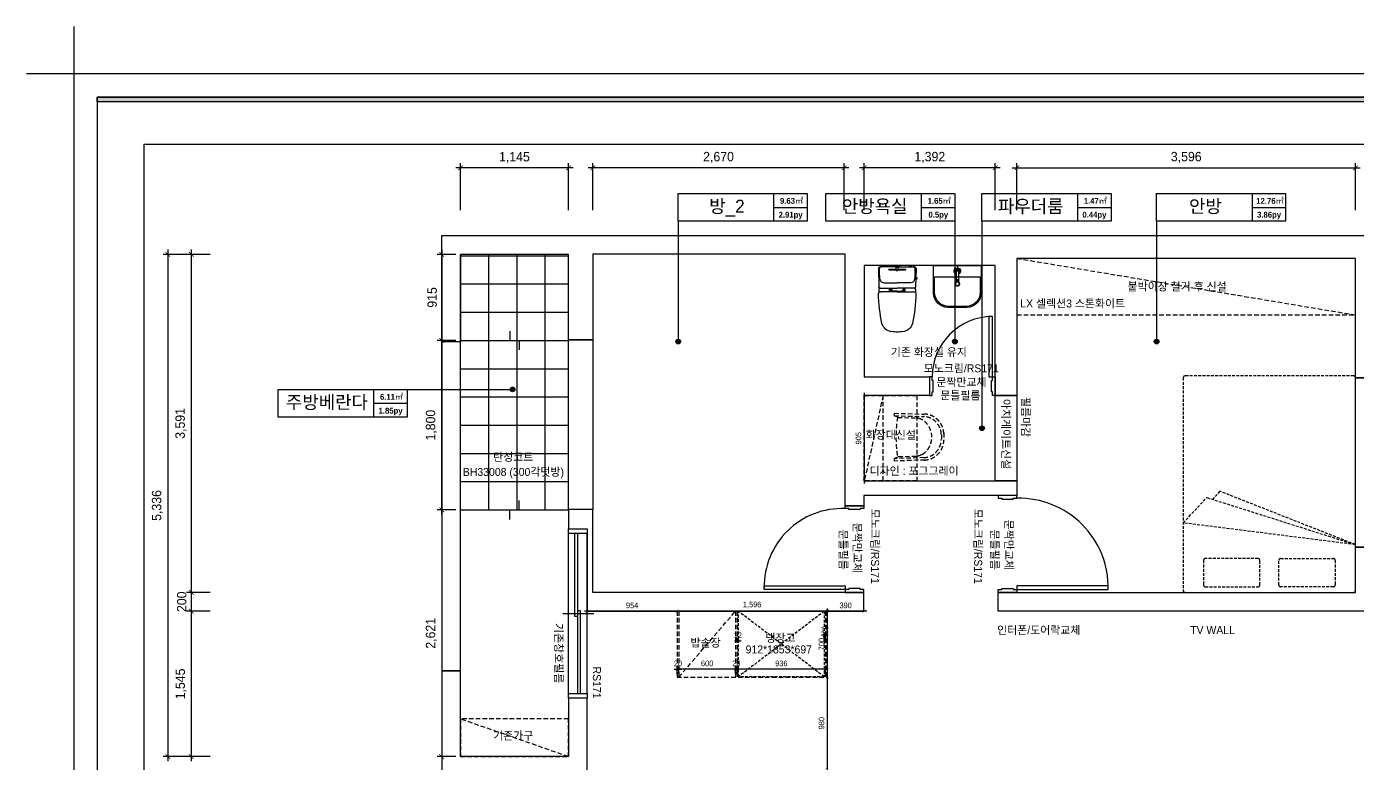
# Model space of a CAD drawing. Header units: millimetres. Extents: x 389217 to 432717, y 56032 to 85056.
# Drawn here: x 389217 to 403353, y 64055 to 71882 of the extents above; entities that cross this region are included whole.
import ezdxf
from ezdxf.enums import TextEntityAlignment as Align

# ---------------------------------------------------------------- set-up
doc = ezdxf.new("R2010")
doc.units = ezdxf.units.MM
doc.header["$LTSCALE"] = 60
for name, pattern in [('DASHED', [0.75, 0.5, -0.25]), ('DH-HID2', [1.2, 0.8, -0.4]), ('HIDDEN', [0.375, 0.25, -0.125])]:
    doc.linetypes.add(name, pattern=pattern)
for name, color, linetype in [('0-ELC TEXT', 7, 'Continuous'), ('03-TEXT', 3, 'Continuous'), ('04-WIN', 4, 'Continuous'), ('07-DIM WAL', 5, 'Continuous'), ('2CONTINUOUS', 2, 'Continuous'), ('CO-BATH', 6, 'Continuous'), ('CO-DO-FR', 7, 'Continuous'), ('CO-DOOR', 8, 'Continuous'), ('fin', 5, 'Continuous'), ('FORM(YOURNAME)-1', 1, 'Continuous'), ('FORM(YOURNAME)-11', 1, 'Continuous'), ('FU-FURM', 6, 'DH-HID2'), ('FUR', 8, 'DASHED'), ('HAT', 8, 'Continuous'), ('HL', 6, 'HIDDEN'), ('설비', 140, 'Continuous')]:
    doc.layers.add(name, color=color, linetype=linetype)
doc.styles.add('HY 울릉도 L', font='')
doc.styles.add('YOURNAME', font='HY울릉도M.TTF')
doc.styles.add('넥슨고딕', font='NEXONLv1GothicBold.ttf')
doc.styles.add('코레일둥고', font='Korail_Round_Gothic_Medium.ttf')
doc.styles.get('HY 울릉도 L').set_extended_font_data('HY울릉도L')
doc.dimstyles.new('30', dxfattribs={"dimscale": 30, "dimtxt": 2, "dimasz": 1, "dimexe": 1, "dimexo": 1, "dimgap": 1, "dimtad": 1, "dimdec": 0, "dimrnd": 0.05, "dimdsep": 46, "dimlunit": 6, "dimtxsty": 'HY 울릉도 L', "dimblk": 'ARCHTICK', "dimcen": 2.5, "dimdle": 1, "dimclrd": 133, "dimclre": 133, "dimclrt": 30, "dimadec": 0, "dimazin": 0, "dimtfac": 1, "dimtdec": 0, "dimtix": 1, "dimtmove": 2, "dimatfit": 3, "dimldrblk": 'ARCHTICK', "dimfxl": 1, "dimlwd": -1, "dimlwe": -1, "dimarcsym": 0})
doc.dimstyles.new('50', dxfattribs={"dimscale": 50, "dimtxt": 2, "dimasz": 1, "dimexe": 1, "dimexo": 1, "dimgap": 1, "dimtad": 1, "dimdec": 0, "dimrnd": 0.05, "dimdsep": 46, "dimlunit": 6, "dimtxsty": 'HY 울릉도 L', "dimblk": 'ARCHTICK', "dimcen": 2.5, "dimdle": 1, "dimclrd": 133, "dimclre": 133, "dimclrt": 30, "dimadec": 0, "dimazin": 0, "dimtfac": 1, "dimtdec": 0, "dimtix": 1, "dimtmove": 2, "dimatfit": 3, "dimldrblk": 'ARCHTICK', "dimfxl": 1, "dimlwd": -1, "dimlwe": -1, "dimarcsym": 0})

# ---------------------------------------------------------------- blocks, each defined once
blk = doc.blocks.new('D-003')
at = {"layer": 'CO-DO-FR'}
for points in [[(0, 200), (0, 0), (30, 0), (30, 40), (40, 40), (40, 160), (30, 160), (30, 200), (0, 200)], [(700, 200), (700, 0), (670, 0), (670, 40), (660, 40), (660, 160), (670, 160), (670, 200), (700, 200)]]:
    blk.add_lwpolyline(points, close=True, dxfattribs=at)
at = {"layer": 'CO-DOOR'}
blk.add_lwpolyline([(630, 840), (630, 200), (670, 200), (670, 840)], close=True, dxfattribs=at)
blk.add_arc((670, 200), 640, 90, 180, dxfattribs=at)
blk = doc.blocks.new('vudauseh')
for p, q in [((383915, 86606), (385060, 86606)), ((383915, 84806), (385060, 84806))]:
    blk.add_line(p, q)
for points in [[(384437, 86706), (384437, 86606), (384537, 86606), (384537, 86506)], [(384437, 84706), (384437, 84806), (384537, 84806), (384537, 84906)]]:
    blk.add_lwpolyline(points)
at = {"layer": '04-WIN'}
for points in [[(383915, 86591), (383715, 86591), (383715, 83095), (383915, 83095)], [(385060, 86612), (385320, 86612), (385320, 84812), (385060, 84812)], [(393621, 84410), (393421, 84410), (393421, 86210), (393621, 86210)]]:
    blk.add_lwpolyline(points, close=True, dxfattribs=at)
at = {"layer": '2CONTINUOUS'}
for points in [[(393621, 86210), (393421, 86210), (393421, 87478), (389825, 87478), (389825, 86020), (389595, 86020), (389595, 87403), (388203, 87403), (388203, 86220), (388895, 86220), (388895, 86020), (388203, 86020), (388203, 85115), (389825, 85115), (389825, 84960), (388200, 84960), (388200, 84850), (388000, 84850), (388000, 87522), (385320, 87522), (385320, 86612), (385060, 86612), (385060, 87521), (383915, 87521), (383915, 86591), (383715, 86591), (383715, 87721), (394877, 87721)], [(388200, 83930), (385320, 83930), (385320, 84812), (385060, 84812), (385060, 84605)], [(385060, 84605), (385260, 84605), (385260, 83730)], [(393621, 84410), (393621, 83730), (389625, 83730), (389625, 83930), (393421, 83930), (393421, 84410), (393621, 84410)], [(385260, 83730), (388200, 83730), (388200, 83930)], [(385060, 82805), (385060, 82185), (383915, 82185), (383915, 83095), (383715, 83095), (383715, 81985), (384210, 81985), (384210, 81815), (384410, 81815), (384410, 81975), (385260, 81975), (385260, 82805), (385060, 82805)]]:
    blk.add_lwpolyline(points, dxfattribs=at)
at = {"layer": 'CO-DO-FR'}
for points in [[(389825, 84960), (389625, 84960), (389625, 84930), (389665, 84930), (389665, 84920), (389785, 84920), (389785, 84930), (389825, 84930), (389825, 84960)], [(388000, 84850), (388200, 84850), (388200, 84820), (388160, 84820), (388160, 84810), (388040, 84810), (388040, 84820), (388000, 84820), (388000, 84850)], [(388000, 83930), (388200, 83930), (388200, 83960), (388160, 83960), (388160, 83970), (388040, 83970), (388040, 83960), (388000, 83960), (388000, 83930)], [(389825, 83930), (389625, 83930), (389625, 83960), (389665, 83960), (389665, 83970), (389785, 83970), (389785, 83960), (389825, 83960), (389825, 83930)]]:
    blk.add_lwpolyline(points, close=True, dxfattribs=at)
at = {"layer": 'CO-DOOR'}
for points in [[(387140, 84000), (388000, 84000), (388000, 83960), (387140, 83960)], [(390795, 84000), (389825, 84000), (389825, 83960), (390795, 83960)]]:
    blk.add_lwpolyline(points, close=True, dxfattribs=at)
for centre, radius, start, end in [((387970, 83990), 831, 87.962, 180.6899), ((389845, 83980), 950, 358.794, 91.206)]:
    blk.add_arc(centre, radius, start, end, dxfattribs=at)
blk.add_blockref('D-003', (388895, 86020), dxfattribs=at)
blk = doc.blocks.new('FORM-ELEVATION')
at = {"layer": 'FORM(YOURNAME)-11'}
h = blk.add_hatch(color=256, dxfattribs=at)
h.dxf.hatch_style = 1
h.paths.add_polyline_path([(-10309, 35708), (71691, 35708), (71691, 35508), (-10309, 35508)])
h.paths.add_polyline_path([(-10309, -21492), (71691, -21492), (71691, -21692), (-10309, -21692)])
at = {"layer": 'Defpoints', "color": 1}
blk.add_lwpolyline([(-11309, 38708), (-11309, 36708), (-13309, 36708)], dxfattribs=at)
at = {"layer": 'Defpoints', "color": 158}
for points in [[(-10309, -21692), (71691, -21692), (71691, 35708), (-10309, 35708)], [(-8309, 33708), (61071, 33708), (61071, -19692), (-8309, -19692)]]:
    blk.add_lwpolyline(points, close=True, dxfattribs=at)
at = {"layer": 'FORM(YOURNAME)-11', "color": 250}
blk.add_lwpolyline([(-11309, -22692), (72691, -22692), (72691, 36708), (-11309, 36708)], close=True, dxfattribs=at)
at = {"layer": 'FORM(YOURNAME)-11'}
blk.add_lwpolyline([(-10309, 35708), (71691, 35708), (71691, 35508), (-10309, 35508)], close=True, dxfattribs=at)
at = {"layer": 'FORM(YOURNAME)-11', "color": 3, "style": 'YOURNAME'}
for tag, height, p in [('1', 450, (71041, -1219)), ('2', 450, (71041, -1863)), ('3', 450, (71041, -3150)), ('4', 450, (71041, -5081)), ('5', 515, (71041, -7398)), ('6', 515, (71041, -9650)), ('7', 515, (71041, -11903)), ('8', 515, (71041, -14155)), ('9', 515, (71041, -16408)), ('10', 515, (66791, -18596)), ('11', 515, (71041, -18660)), ('12', 515, (66791, -20848)), ('13', 515, (71041, -20848))]:
    blk.add_attdef(tag, text='', height=height, dxfattribs=at).set_placement(p, align=Align.MIDDLE_RIGHT)
blk = doc.blocks.new('_ArchTick')
at = {"color": 0, "linetype": 'ByBlock', "const_width": 0.15}
blk.add_lwpolyline([(-0.5, -0.5), (0.5, 0.5)], dxfattribs=at)
blk = doc.blocks.new('*D33')
at = {"layer": '07-DIM WAL', "color": 133, "transparency": 16777216}
for p, q in [((391167, 69463), (390667, 69463)), ((390717, 69513), (390717, 64077)), ((391167, 64127), (390667, 64127))]:
    blk.add_line(p, q, dxfattribs=at)
at = {"layer": 'Defpoints', "color": 0, "transparency": 16777216}
for p in [(391217, 69463), (390717, 64127), (391217, 64127)]:
    blk.add_point(p, dxfattribs=at)
at = {"layer": '07-DIM WAL', "color": 133, "transparency": 16777216, "xscale": 50, "yscale": 50, "zscale": 50}
for p, rotation in [((390717, 69463), 90), ((390717, 64127), 270)]:
    blk.add_blockref('_ArchTick', p, dxfattribs=dict(at, rotation=rotation))
at = {"layer": '07-DIM WAL', "color": 30, "transparency": 16777216, "insert": (390607, 66795), "char_height": 100, "attachment_point": 5, "rotation": 90, "style": 'HY 울릉도 L'}
blk.add_mtext('5,336', dxfattribs=at)
blk = doc.blocks.new('*D34')
at = {"layer": '07-DIM WAL', "color": 133, "transparency": 16777216}
for p, q in [((391167, 65672), (390917, 65672)), ((390967, 64077), (390967, 65722)), ((391167, 64127), (390917, 64127))]:
    blk.add_line(p, q, dxfattribs=at)
at = {"layer": 'Defpoints', "color": 0, "transparency": 16777216}
for p in [(390967, 65672), (391217, 65672), (391217, 64127)]:
    blk.add_point(p, dxfattribs=at)
at = {"layer": '07-DIM WAL', "color": 133, "transparency": 16777216, "xscale": 50, "yscale": 50, "zscale": 50}
for p, rotation in [((390967, 65672), 90), ((390967, 64127), 270)]:
    blk.add_blockref('_ArchTick', p, dxfattribs=dict(at, rotation=rotation))
at = {"layer": '07-DIM WAL', "color": 30, "transparency": 16777216, "insert": (390858, 64899), "char_height": 100, "attachment_point": 5, "rotation": 90, "style": 'HY 울릉도 L'}
blk.add_mtext('1,545', dxfattribs=at)
blk = doc.blocks.new('*D35')
at = {"layer": '07-DIM WAL', "color": 133, "transparency": 16777216}
for p, q in [((390967, 65622), (390967, 65922)), ((391167, 65872), (390917, 65872)), ((391167, 65672), (390917, 65672))]:
    blk.add_line(p, q, dxfattribs=at)
at = {"layer": 'Defpoints', "color": 0, "transparency": 16777216}
for p in [(390967, 65872), (391217, 65872), (391217, 65672)]:
    blk.add_point(p, dxfattribs=at)
at = {"layer": '07-DIM WAL', "color": 133, "transparency": 16777216, "xscale": 50, "yscale": 50, "zscale": 50}
for p, rotation in [((390967, 65872), 270), ((390967, 65672), 90)]:
    blk.add_blockref('_ArchTick', p, dxfattribs=dict(at, rotation=rotation))
at = {"layer": '07-DIM WAL', "color": 30, "transparency": 16777216, "insert": (390865, 65772), "char_height": 100, "attachment_point": 5, "rotation": 90, "style": 'HY 울릉도 L'}
blk.add_mtext('200', dxfattribs=at)
blk = doc.blocks.new('*D36')
at = {"layer": '07-DIM WAL', "color": 133, "transparency": 16777216}
for p, q in [((391167, 69463), (390917, 69463)), ((390967, 65822), (390967, 69513)), ((391167, 65872), (390917, 65872))]:
    blk.add_line(p, q, dxfattribs=at)
at = {"layer": 'Defpoints', "color": 0, "transparency": 16777216}
for p in [(390967, 69463), (391217, 69463), (391217, 65872)]:
    blk.add_point(p, dxfattribs=at)
at = {"layer": '07-DIM WAL', "color": 133, "transparency": 16777216, "xscale": 50, "yscale": 50, "zscale": 50}
for p, rotation in [((390967, 69463), 90), ((390967, 65872), 270)]:
    blk.add_blockref('_ArchTick', p, dxfattribs=dict(at, rotation=rotation))
at = {"layer": '07-DIM WAL', "color": 30, "transparency": 16777216, "insert": (390857, 67667), "char_height": 100, "attachment_point": 5, "rotation": 90, "style": 'HY 울릉도 L'}
blk.add_mtext('3,591', dxfattribs=at)
blk = doc.blocks.new('*D56')
at = {"layer": '07-DIM WAL', "color": 133, "transparency": 16777216}
for p, q in [((399737, 69932), (399737, 70432)), ((403333, 69932), (403333, 70432)), ((399687, 70382), (403383, 70382))]:
    blk.add_line(p, q, dxfattribs=at)
at = {"layer": 'Defpoints', "color": 0, "transparency": 16777216}
for p in [(403333, 70382), (399737, 69882), (403333, 69882)]:
    blk.add_point(p, dxfattribs=at)
at = {"layer": '07-DIM WAL', "color": 133, "transparency": 16777216, "xscale": 50, "yscale": 50, "zscale": 50, "rotation": 180}
blk.add_blockref('_ArchTick', (399737, 70382), dxfattribs=at)
at = {"layer": '07-DIM WAL', "color": 133, "transparency": 16777216, "xscale": 50, "yscale": 50, "zscale": 50}
blk.add_blockref('_ArchTick', (403333, 70382), dxfattribs=at)
at = {"layer": '07-DIM WAL', "color": 30, "transparency": 16777216, "insert": (401535, 70492), "char_height": 100, "attachment_point": 5, "style": 'HY 울릉도 L'}
blk.add_mtext('3,596', dxfattribs=at)
blk = doc.blocks.new('*D58')
at = {"layer": '07-DIM WAL', "color": 133, "transparency": 16777216}
for p, q in [((398115, 69932), (398115, 70432)), ((399507, 69932), (399507, 70432)), ((399557, 70382), (398065, 70382))]:
    blk.add_line(p, q, dxfattribs=at)
at = {"layer": 'Defpoints', "color": 0, "transparency": 16777216}
for p in [(398115, 70382), (398115, 69882), (399507, 69882)]:
    blk.add_point(p, dxfattribs=at)
at = {"layer": '07-DIM WAL', "color": 133, "transparency": 16777216, "xscale": 50, "yscale": 50, "zscale": 50, "rotation": 180}
blk.add_blockref('_ArchTick', (398115, 70382), dxfattribs=at)
at = {"layer": '07-DIM WAL', "color": 133, "transparency": 16777216, "xscale": 50, "yscale": 50, "zscale": 50}
blk.add_blockref('_ArchTick', (399507, 70382), dxfattribs=at)
at = {"layer": '07-DIM WAL', "color": 30, "transparency": 16777216, "insert": (398811, 70492), "char_height": 100, "attachment_point": 5, "style": 'HY 울릉도 L'}
blk.add_mtext('1,392', dxfattribs=at)
blk = doc.blocks.new('*D59')
at = {"layer": '07-DIM WAL', "color": 133, "transparency": 16777216}
for p, q in [((395232, 69932), (395232, 70432)), ((397902, 69932), (397902, 70432)), ((397952, 70382), (395182, 70382))]:
    blk.add_line(p, q, dxfattribs=at)
at = {"layer": 'Defpoints', "color": 0, "transparency": 16777216}
for p in [(395232, 70382), (395232, 69882), (397902, 69882)]:
    blk.add_point(p, dxfattribs=at)
at = {"layer": '07-DIM WAL', "color": 133, "transparency": 16777216, "xscale": 50, "yscale": 50, "zscale": 50, "rotation": 180}
blk.add_blockref('_ArchTick', (395232, 70382), dxfattribs=at)
at = {"layer": '07-DIM WAL', "color": 133, "transparency": 16777216, "xscale": 50, "yscale": 50, "zscale": 50}
blk.add_blockref('_ArchTick', (397902, 70382), dxfattribs=at)
at = {"layer": '07-DIM WAL', "color": 30, "transparency": 16777216, "insert": (396567, 70492), "char_height": 100, "attachment_point": 5, "style": 'HY 울릉도 L'}
blk.add_mtext('2,670', dxfattribs=at)
blk = doc.blocks.new('*D60')
at = {"layer": '07-DIM WAL', "color": 133, "transparency": 16777216}
for p, q in [((393827, 69932), (393827, 70432)), ((394972, 69932), (394972, 70432)), ((395022, 70382), (393777, 70382))]:
    blk.add_line(p, q, dxfattribs=at)
at = {"layer": 'Defpoints', "color": 0, "transparency": 16777216}
for p in [(393827, 70382), (393827, 69882), (394972, 69882)]:
    blk.add_point(p, dxfattribs=at)
at = {"layer": '07-DIM WAL', "color": 133, "transparency": 16777216, "xscale": 50, "yscale": 50, "zscale": 50, "rotation": 180}
blk.add_blockref('_ArchTick', (393827, 70382), dxfattribs=at)
at = {"layer": '07-DIM WAL', "color": 133, "transparency": 16777216, "xscale": 50, "yscale": 50, "zscale": 50}
blk.add_blockref('_ArchTick', (394972, 70382), dxfattribs=at)
at = {"layer": '07-DIM WAL', "color": 30, "transparency": 16777216, "insert": (394399, 70491), "char_height": 100, "attachment_point": 5, "style": 'HY 울릉도 L'}
blk.add_mtext('1,145', dxfattribs=at)
blk = doc.blocks.new('*D61')
at = {"layer": '04-WIN', "color": 133, "transparency": 16777216}
for p, q in [((393777, 69463), (393577, 69463)), ((393627, 69513), (393627, 68498)), ((393777, 68548), (393577, 68548))]:
    blk.add_line(p, q, dxfattribs=at)
at = {"layer": 'Defpoints', "color": 0, "transparency": 16777216}
for p in [(393827, 69463), (393627, 68548), (393827, 68548)]:
    blk.add_point(p, dxfattribs=at)
at = {"layer": '04-WIN', "color": 133, "transparency": 16777216, "xscale": 50, "yscale": 50, "zscale": 50}
for p, rotation in [((393627, 69463), 90), ((393627, 68548), 270)]:
    blk.add_blockref('_ArchTick', p, dxfattribs=dict(at, rotation=rotation))
at = {"layer": '04-WIN', "color": 30, "transparency": 16777216, "insert": (393525, 69005), "char_height": 100, "attachment_point": 5, "rotation": 90, "style": 'HY 울릉도 L'}
blk.add_mtext('915', dxfattribs=at)
blk = doc.blocks.new('*D62')
at = {"layer": '04-WIN', "color": 133, "transparency": 16777216}
for p, q in [((393627, 66698), (393627, 68598)), ((393777, 68548), (393577, 68548)), ((393777, 66748), (393577, 66748))]:
    blk.add_line(p, q, dxfattribs=at)
at = {"layer": 'Defpoints', "color": 0, "transparency": 16777216}
for p in [(393627, 68548), (393827, 68548), (393827, 66748)]:
    blk.add_point(p, dxfattribs=at)
at = {"layer": '04-WIN', "color": 133, "transparency": 16777216, "xscale": 50, "yscale": 50, "zscale": 50}
for p, rotation in [((393627, 68548), 90), ((393627, 66748), 270)]:
    blk.add_blockref('_ArchTick', p, dxfattribs=dict(at, rotation=rotation))
at = {"layer": '04-WIN', "color": 30, "transparency": 16777216, "insert": (393517, 67648), "char_height": 100, "attachment_point": 5, "rotation": 90, "style": 'HY 울릉도 L'}
blk.add_mtext('1,800', dxfattribs=at)
blk = doc.blocks.new('*D63')
at = {"layer": '04-WIN', "color": 133, "transparency": 16777216}
for p, q in [((393777, 66748), (393577, 66748)), ((393627, 66798), (393627, 64077)), ((393777, 64127), (393577, 64127))]:
    blk.add_line(p, q, dxfattribs=at)
at = {"layer": 'Defpoints', "color": 0, "transparency": 16777216}
for p in [(393827, 66748), (393627, 64127), (393827, 64127)]:
    blk.add_point(p, dxfattribs=at)
at = {"layer": '04-WIN', "color": 133, "transparency": 16777216, "xscale": 50, "yscale": 50, "zscale": 50}
for p, rotation in [((393627, 66748), 90), ((393627, 64127), 270)]:
    blk.add_blockref('_ArchTick', p, dxfattribs=dict(at, rotation=rotation))
at = {"layer": '04-WIN', "color": 30, "transparency": 16777216, "insert": (393517, 65437), "char_height": 100, "attachment_point": 5, "rotation": 90, "style": 'HY 울릉도 L'}
blk.add_mtext('2,621', dxfattribs=at)
blk = doc.blocks.new('A$C4B2D31F0')
at = {"layer": 'fin', "color": 4}
for p, q in [((185, 691), (20, 691)), ((37, 692), (25, 692)), ((37, 692), (50, 692)), ((201, 691), (366, 691)), ((13, 466), (193, 466)), ((193, 427), (14, 427)), ((48, 524), (193, 524)), ((338, 524), (193, 524)), ((373, 466), (193, 466)), ((193, 427), (372, 427))]:
    blk.add_line(p, q, dxfattribs=at)
for points in [[(20, 691), (8, 691, 0.421209), (-7, 676), (-2, 481, 0.001659)], [(366, 691), (378, 691, -0.421209), (393, 676), (388, 481, -0.001659)], [(13, 466, 0.371724), (-2, 451, 0.003515), (-1, 420, 0.320541)], [(373, 466, -0.371724), (388, 451, -0.003515), (387, 420, -0.320541)]]:
    blk.add_lwpolyline(points, format="xyb", dxfattribs=at)
for centre, radius, start, end in [((25, 707), 15, 180, 270), ((50, 707), 15, 270, 0), ((20, 675), 16, 90, 179.3116), ((1004, 663), 1000, 179.3116, 185.9437), ((366, 675), 16, 0.6884, 90), ((-618, 663), 1000, 354.0563, 0.6884), ((14, 407), 20, 90, 182.3333), ((13, 481), 15, 181.3651, 270), ((49, 564), 40, 185.9437, 267.5129), ((336, 564), 40, 272.4871, 354.0563), ((372, 407), 20, 357.6667, 90), ((373, 481), 15, 270, 358.6349), ((2198, 496), 2206, 182.3333, 190.6081), ((-1812, 496), 2206, 349.3919, 357.6667), ((149, 129), 126, 198.2964, 263.4241), ((193, 406), 406, 261.6993, 270), ((193, 406), 406, 270, 278.3007), ((237, 129), 126, 276.5759, 341.7036)]:
    blk.add_arc(centre, radius, start, end, dxfattribs=at)
at = {"layer": 'HL', "linetype": 'Continuous'}
for p, q in [((169, 697), (169, 707)), ((217, 697), (217, 707)), ((-16, 577), (-16, 565)), ((-12, 581), (-5, 581)), ((106, 666), (184, 666)), ((106, 659), (185, 659)), ((169, 697), (217, 697)), ((186, 693), (181, 697)), ((182, 686), (186, 693)), ((187, 651), (182, 686)), ((182, 686), (204, 686)), ((186, 693), (200, 693)), ((187, 651), (199, 651)), ((199, 651), (204, 686)), ((200, 693), (205, 697)), ((204, 686), (200, 693)), ((200, 659), (279, 659)), ((201, 666), (279, 666)), ((-12, 561), (-4, 561)), ((193, 434), (147, 434)), ((193, 434), (239, 434))]:
    blk.add_line(p, q, dxfattribs=at)
for points in [[(110, 427), (110, 451, -0.414214), (114, 455), (131, 455, -0.414214), (135, 451), (135, 435), (135, 427)], [(135, 435), (145, 435, -0.414214), (147, 433), (147, 427)], [(251, 435), (241, 435, 0.414214), (239, 433), (239, 427)], [(276, 427), (276, 451, 0.414214), (272, 455), (255, 455, 0.414214), (251, 451), (251, 435), (251, 427)]]:
    blk.add_lwpolyline(points, format="xyb", dxfattribs=at)
for centre in [(123, 441), (263, 441)]:
    blk.add_circle(centre, 8, dxfattribs=at)
for centre, radius, start, end in [((-12, 577), 4, 90, 180), ((106, 663), 3.5, 90, 270), ((279, 663), 3.5, 270, 90), ((-12, 565), 4, 180, 270)]:
    blk.add_arc(centre, radius, start, end, dxfattribs=at)
blk = doc.blocks.new('B-003')
blk.add_line((0, 0), (0, -65))
at = {"layer": 'CO-BATH'}
for p, q in [((-252, 0), (-252, -295)), ((252, 0), (-252, 0)), ((252, -295), (252, 0)), ((-102, -445), (102, -445))]:
    blk.add_line(p, q, dxfattribs=at)
at = {"layer": 'CO-BATH', "color": 8}
for p, q in [((-242, -120), (-242, -285)), ((242, -120), (-242, -120)), ((-13, -60), (-13, -151)), ((12, -60), (12, -151)), ((242, -285), (242, -120)), ((-15, -156), (-15, -161)), ((-15, -161), (14, -161)), ((-14, -151), (-14, -156)), ((13, -151), (13, -156)), ((14, -156), (14, -161)), ((-92, -435), (92, -435))]:
    blk.add_line(p, q, dxfattribs=at)
at = {"layer": 'CO-BATH', "color": 251}
for p, q in [((-15, -156), (14, -156)), ((-14, -151), (13, -151))]:
    blk.add_line(p, q, dxfattribs=at)
at = {"layer": 'CO-BATH', "color": 8}
blk.add_circle((0, -195), 25, dxfattribs=at)
at = {"layer": 'CO-BATH', "color": 251}
blk.add_circle((0, -195), 20, dxfattribs=at)
at = {"layer": 'CO-BATH', "color": 8}
for centre, radius, start, end in [((0, -60), 35, 290.9248, 249.0751), ((0, -60), 12.5, 360, 180), ((-92, -285), 150, 180, 270), ((92, -285), 150, 270, 0)]:
    blk.add_arc(centre, radius, start, end, dxfattribs=at)
at = {"layer": 'CO-BATH', "color": 251}
for radius, start, end in [(30, 294.6243, 245.3757), (25, 300, 240), (18, 313.9829, 226.017)]:
    blk.add_arc((0, -60), radius, start, end, dxfattribs=at)
at = {"layer": 'CO-BATH'}
for centre, start, end in [((-102, -295), 180, 270), ((102, -295), 270, 0)]:
    blk.add_arc(centre, 150, start, end, dxfattribs=at)
blk = doc.blocks.new('*D68')
at = {"layer": '07-DIM WAL', "color": 133, "transparency": 16777216}
for p, q in [((398085, 67962), (398085, 67962)), ((398115, 67992), (398115, 67027)), ((398085, 67057), (398085, 67057))]:
    blk.add_line(p, q, dxfattribs=at)
at = {"layer": 'Defpoints', "color": 0, "transparency": 16777216}
for p in [(398115, 67962), (398115, 67057), (398115, 67057)]:
    blk.add_point(p, dxfattribs=at)
at = {"layer": '07-DIM WAL', "color": 133, "transparency": 16777216, "xscale": 30, "yscale": 30, "zscale": 30}
for p, rotation in [((398115, 67962), 90), ((398115, 67057), 270)]:
    blk.add_blockref('_ArchTick', p, dxfattribs=dict(at, rotation=rotation))
at = {"layer": '07-DIM WAL', "color": 30, "transparency": 16777216, "insert": (398054, 67509), "char_height": 60, "attachment_point": 5, "rotation": 90, "style": 'HY 울릉도 L'}
blk.add_mtext('905', dxfattribs=at)
blk = doc.blocks.new('*D80')
at = {"layer": '07-DIM WAL', "color": 133, "transparency": 16777216}
for p, q in [((397752, 65672), (396096, 65672)), ((396126, 65702), (396126, 65702)), ((397722, 65702), (397722, 65702))]:
    blk.add_line(p, q, dxfattribs=at)
at = {"layer": 'Defpoints', "color": 0, "transparency": 16777216}
for p in [(396126, 65672), (396126, 65672), (397722, 65672)]:
    blk.add_point(p, dxfattribs=at)
at = {"layer": '07-DIM WAL', "color": 133, "transparency": 16777216, "xscale": 30, "yscale": 30, "zscale": 30, "rotation": 180}
blk.add_blockref('_ArchTick', (396126, 65672), dxfattribs=at)
at = {"layer": '07-DIM WAL', "color": 133, "transparency": 16777216, "xscale": 30, "yscale": 30, "zscale": 30}
blk.add_blockref('_ArchTick', (397722, 65672), dxfattribs=at)
at = {"layer": '07-DIM WAL', "color": 30, "transparency": 16777216, "insert": (396924, 65738), "char_height": 60, "attachment_point": 5, "style": 'HY 울릉도 L'}
blk.add_mtext('1,596', dxfattribs=at)
blk = doc.blocks.new('*D81')
at = {"layer": '07-DIM WAL', "color": 133, "transparency": 16777216}
for p, q in [((397692, 65672), (397692, 65672)), ((397722, 65702), (397722, 64942)), ((397692, 64972), (397692, 64972))]:
    blk.add_line(p, q, dxfattribs=at)
at = {"layer": 'Defpoints', "color": 0, "transparency": 16777216}
for p in [(397722, 65672), (397722, 64972), (397722, 64972)]:
    blk.add_point(p, dxfattribs=at)
at = {"layer": '07-DIM WAL', "color": 133, "transparency": 16777216, "xscale": 30, "yscale": 30, "zscale": 30}
for p, rotation in [((397722, 65672), 90), ((397722, 64972), 270)]:
    blk.add_blockref('_ArchTick', p, dxfattribs=dict(at, rotation=rotation))
at = {"layer": '07-DIM WAL', "color": 30, "transparency": 16777216, "insert": (397661, 65322), "char_height": 60, "attachment_point": 5, "rotation": 90, "style": 'HY 울릉도 L'}
blk.add_mtext('700', dxfattribs=at)
blk = doc.blocks.new('*D82')
at = {"layer": '07-DIM WAL', "color": 133, "transparency": 16777216}
for p, q in [((398142, 65672), (397692, 65672)), ((397722, 65702), (397722, 65702)), ((398112, 65702), (398112, 65702))]:
    blk.add_line(p, q, dxfattribs=at)
at = {"layer": 'Defpoints', "color": 0, "transparency": 16777216}
for p in [(397722, 65672), (397722, 65672), (398112, 65672)]:
    blk.add_point(p, dxfattribs=at)
at = {"layer": '07-DIM WAL', "color": 133, "transparency": 16777216, "xscale": 30, "yscale": 30, "zscale": 30, "rotation": 180}
blk.add_blockref('_ArchTick', (397722, 65672), dxfattribs=at)
at = {"layer": '07-DIM WAL', "color": 133, "transparency": 16777216, "xscale": 30, "yscale": 30, "zscale": 30}
blk.add_blockref('_ArchTick', (398112, 65672), dxfattribs=at)
at = {"layer": '07-DIM WAL', "color": 30, "transparency": 16777216, "insert": (397917, 65733), "char_height": 60, "attachment_point": 5, "style": 'HY 울릉도 L'}
blk.add_mtext('390', dxfattribs=at)
blk = doc.blocks.new('*D83')
at = {"layer": '07-DIM WAL', "color": 133, "transparency": 16777216}
for p, q in [((396156, 65672), (395142, 65672)), ((395172, 65702), (395172, 65702)), ((396126, 65702), (396126, 65702))]:
    blk.add_line(p, q, dxfattribs=at)
at = {"layer": 'Defpoints', "color": 0, "transparency": 16777216}
for p in [(395172, 65672), (395172, 65672), (396126, 65672)]:
    blk.add_point(p, dxfattribs=at)
at = {"layer": '07-DIM WAL', "color": 133, "transparency": 16777216, "xscale": 30, "yscale": 30, "zscale": 30, "rotation": 180}
blk.add_blockref('_ArchTick', (395172, 65672), dxfattribs=at)
at = {"layer": '07-DIM WAL', "color": 133, "transparency": 16777216, "xscale": 30, "yscale": 30, "zscale": 30}
blk.add_blockref('_ArchTick', (396126, 65672), dxfattribs=at)
at = {"layer": '07-DIM WAL', "color": 30, "transparency": 16777216, "insert": (395649, 65733), "char_height": 60, "attachment_point": 5, "style": 'HY 울릉도 L'}
blk.add_mtext('954', dxfattribs=at)
blk = doc.blocks.new('*D116')
at = {"layer": '07-DIM WAL', "color": 133, "transparency": 16777216}
for p, q in [((397692, 64972), (397692, 64972)), ((397722, 65002), (397722, 63962)), ((397692, 63992), (397692, 63992))]:
    blk.add_line(p, q, dxfattribs=at)
at = {"layer": 'Defpoints', "color": 0, "transparency": 16777216}
for p in [(397722, 64972), (397722, 63992), (397722, 63992)]:
    blk.add_point(p, dxfattribs=at)
at = {"layer": '07-DIM WAL', "color": 133, "transparency": 16777216, "xscale": 30, "yscale": 30, "zscale": 30}
for p, rotation in [((397722, 64972), 90), ((397722, 63992), 270)]:
    blk.add_blockref('_ArchTick', p, dxfattribs=dict(at, rotation=rotation))
at = {"layer": '07-DIM WAL', "color": 30, "transparency": 16777216, "insert": (397661, 64482), "char_height": 60, "attachment_point": 5, "rotation": 90, "style": 'HY 울릉도 L'}
blk.add_mtext('980', dxfattribs=at)
blk = doc.blocks.new('F-701-3')
at = {"layer": 'FUR'}
for p, q in [((-915, -507), (526, -1074)), ((664, -1008), (-915, -507)), ((-915, -507), (915, -738)), ((915, -738), (664, -1008)), ((526, -1074), (610, -978))]:
    blk.add_line(p, q, dxfattribs=at)
for points in [[(-895, -2300), (895, -2300, 0.414214), (915, -2280), (915, -20, 0.414214), (895, 0), (-895, 0, 0.414214), (-915, -20), (-915, -2280, 0.414214)], [(-120, -360), (-680, -360, -0.414214), (-700, -340), (-700, -80, -0.414214), (-680, -60), (-120, -60, -0.414214), (-100, -80), (-100, -340, -0.414214)], [(120, -360), (680, -360, 0.414214), (700, -340), (700, -80, 0.414214), (680, -60), (120, -60, 0.414214), (100, -80), (100, -340, 0.414214)]]:
    blk.add_lwpolyline(points, format="xyb", close=True, dxfattribs=at)
blk = doc.blocks.new('F-122')
at = {"layer": 'FU-FURM', "color": 8}
for p, q in [((-45, 508), (33, 508)), ((-26, 482), (27, 482)), ((-254, -17), (-244, 297)), ((-228, -17), (-218, 303)), ((218, 302), (228, -17)), ((243, 308), (254, -17)), ((-210, 17), (-204, 215)), ((-203, 225), (-204, 222)), ((-204, 222), (-204, 219)), ((-204, 219), (-204, 215)), ((-202, 231), (-203, 228)), ((-203, 228), (-203, 225)), ((-201, 235), (-202, 231)), ((-200, 238), (-201, 235)), ((-199, 242), (-200, 238)), ((-198, 247), (-199, 242)), ((-196, 252), (-198, 247)), ((-194, 257), (-196, 252)), ((-192, 262), (-194, 257)), ((-190, 267), (-192, 262)), ((-188, 272), (-190, 267)), ((-186, 277), (-188, 272)), ((-183, 281), (-186, 277)), ((183, 282), (185, 278)), ((185, 278), (187, 273)), ((187, 273), (189, 268)), ((189, 268), (191, 263)), ((191, 263), (193, 257)), ((193, 257), (195, 252)), ((195, 252), (197, 247)), ((197, 247), (199, 243)), ((199, 243), (200, 239)), ((200, 239), (201, 235)), ((201, 235), (201, 232)), ((201, 232), (202, 229)), ((202, 229), (203, 226)), ((203, 226), (203, 222)), ((203, 222), (203, 219)), ((203, 219), (204, 216)), ((204, 216), (210, 17)), ((-212, 17), (-228, -17)), ((212, 17), (228, -17)), ((-228, -17), (-254, -17)), ((254, -17), (228, -17))]:
    blk.add_line(p, q, dxfattribs=at)
for centre, radius, start, end in [((-31, 294), 214, 90.9092, 178.7855), ((-25, 287), 194, 90.9092, 178.7854), ((24, 287), 194, 1.3565, 89.233), ((30, 294), 214, 1.3567, 89.233), ((0, 162), 219, 33.195, 146.9472), ((0, 162), 219, 158.3494, 158.4722), ((0, 162), 219, 21.67, 21.7928), ((-2, 1331), 1331, 260.9232, 279.2189)]:
    blk.add_arc(centre, radius, start, end, dxfattribs=at)
blk = doc.blocks.new('*D247')
at = {"layer": '07-DIM WAL', "color": 133}
for p, q in [((397732, 65056), (396736, 65056)), ((396766, 65002), (396766, 65086)), ((397702, 65002), (397702, 65086))]:
    blk.add_line(p, q, dxfattribs=at)
at = {"layer": 'Defpoints', "color": 0}
for p in [(396766, 65056), (396766, 64972), (397702, 64972)]:
    blk.add_point(p, dxfattribs=at)
at = {"layer": '07-DIM WAL', "color": 133, "xscale": 30, "yscale": 30, "zscale": 30, "rotation": 180}
blk.add_blockref('_ArchTick', (396766, 65056), dxfattribs=at)
at = {"layer": '07-DIM WAL', "color": 133, "xscale": 30, "yscale": 30, "zscale": 30}
blk.add_blockref('_ArchTick', (397702, 65056), dxfattribs=at)
at = {"layer": '07-DIM WAL', "color": 30, "insert": (397234, 65117), "char_height": 60, "attachment_point": 5, "style": 'HY 울릉도 L'}
blk.add_mtext('936', dxfattribs=at)
blk = doc.blocks.new('*D248')
at = {"layer": '07-DIM WAL', "color": 133}
for p, q in [((396796, 65056), (396716, 65056)), ((396746, 65002), (396746, 65086)), ((396766, 65002), (396766, 65086))]:
    blk.add_line(p, q, dxfattribs=at)
at = {"layer": 'Defpoints', "color": 0}
for p in [(396746, 65056), (396746, 64972), (396766, 64972)]:
    blk.add_point(p, dxfattribs=at)
at = {"layer": '07-DIM WAL', "color": 133, "xscale": 30, "yscale": 30, "zscale": 30}
blk.add_blockref('_ArchTick', (396746, 65056), dxfattribs=at)
at = {"layer": '07-DIM WAL', "color": 133, "xscale": 30, "yscale": 30, "zscale": 30, "rotation": 180}
blk.add_blockref('_ArchTick', (396766, 65056), dxfattribs=at)
at = {"layer": '07-DIM WAL', "color": 30, "insert": (396756, 65117), "char_height": 60, "attachment_point": 5, "style": 'HY 울릉도 L'}
blk.add_mtext('20', dxfattribs=at)
blk = doc.blocks.new('*D249')
at = {"layer": '07-DIM WAL', "color": 133}
for p, q in [((396776, 65056), (396116, 65056)), ((396146, 65002), (396146, 65086)), ((396746, 65002), (396746, 65086))]:
    blk.add_line(p, q, dxfattribs=at)
at = {"layer": 'Defpoints', "color": 0}
for p in [(396146, 65056), (396146, 64972), (396746, 64972)]:
    blk.add_point(p, dxfattribs=at)
at = {"layer": '07-DIM WAL', "color": 133, "xscale": 30, "yscale": 30, "zscale": 30, "rotation": 180}
blk.add_blockref('_ArchTick', (396146, 65056), dxfattribs=at)
at = {"layer": '07-DIM WAL', "color": 133, "xscale": 30, "yscale": 30, "zscale": 30}
blk.add_blockref('_ArchTick', (396746, 65056), dxfattribs=at)
at = {"layer": '07-DIM WAL', "color": 30, "insert": (396446, 65117), "char_height": 60, "attachment_point": 5, "style": 'HY 울릉도 L'}
blk.add_mtext('600', dxfattribs=at)
blk = doc.blocks.new('*D250')
at = {"layer": '07-DIM WAL', "color": 133}
for p, q in [((396096, 65056), (396176, 65056)), ((396126, 65002), (396126, 65086)), ((396146, 65002), (396146, 65086))]:
    blk.add_line(p, q, dxfattribs=at)
at = {"layer": 'Defpoints', "color": 0}
for p in [(396146, 65056), (396126, 64972), (396146, 64972)]:
    blk.add_point(p, dxfattribs=at)
at = {"layer": '07-DIM WAL', "color": 133, "xscale": 30, "yscale": 30, "zscale": 30}
blk.add_blockref('_ArchTick', (396126, 65056), dxfattribs=at)
at = {"layer": '07-DIM WAL', "color": 133, "xscale": 30, "yscale": 30, "zscale": 30, "rotation": 180}
blk.add_blockref('_ArchTick', (396146, 65056), dxfattribs=at)
at = {"layer": '07-DIM WAL', "color": 30, "insert": (396136, 65117), "char_height": 60, "attachment_point": 5, "style": 'HY 울릉도 L'}
blk.add_mtext('20', dxfattribs=at)
blk = doc.blocks.new('*D253')
at = {"layer": '07-DIM WAL', "color": 133}
for p, q in [((396808, 65355), (396736, 65355)), ((396766, 65352), (396766, 65385)), ((396778, 65353), (396778, 65385))]:
    blk.add_line(p, q, dxfattribs=at)
at = {"layer": 'Defpoints', "color": 0}
for p in [(396766, 65355), (396766, 65322), (396778, 65323)]:
    blk.add_point(p, dxfattribs=at)
at = {"layer": '07-DIM WAL', "color": 133, "xscale": 30, "yscale": 30, "zscale": 30}
blk.add_blockref('_ArchTick', (396766, 65355), dxfattribs=at)
at = {"layer": '07-DIM WAL', "color": 133, "xscale": 30, "yscale": 30, "zscale": 30, "rotation": 180}
blk.add_blockref('_ArchTick', (396778, 65355), dxfattribs=at)
at = {"layer": '07-DIM WAL', "color": 30, "insert": (396772, 65416), "char_height": 60, "attachment_point": 5, "style": 'HY 울릉도 L'}
blk.add_mtext('12', dxfattribs=at)
blk = doc.blocks.new('*D254')
at = {"layer": '07-DIM WAL', "color": 133}
for p, q in [((397732, 65417), (397660, 65417)), ((397690, 65352), (397690, 65447)), ((397702, 65352), (397702, 65447))]:
    blk.add_line(p, q, dxfattribs=at)
at = {"layer": 'Defpoints', "color": 0}
for p in [(397690, 65417), (397690, 65322), (397702, 65322)]:
    blk.add_point(p, dxfattribs=at)
at = {"layer": '07-DIM WAL', "color": 133, "xscale": 30, "yscale": 30, "zscale": 30}
blk.add_blockref('_ArchTick', (397690, 65417), dxfattribs=at)
at = {"layer": '07-DIM WAL', "color": 133, "xscale": 30, "yscale": 30, "zscale": 30, "rotation": 180}
blk.add_blockref('_ArchTick', (397702, 65417), dxfattribs=at)
at = {"layer": '07-DIM WAL', "color": 30, "insert": (397696, 65478), "char_height": 60, "attachment_point": 5, "style": 'HY 울릉도 L'}
blk.add_mtext('12', dxfattribs=at)

msp = doc.modelspace()

# ---------------------------------------------------------------- hatches: boundary and pattern name
at = {"layer": '0-ELC TEXT'}
h = msp.add_hatch(color=256, dxfattribs=at)
h.dxf.hatch_style = 1
edge = h.paths.add_edge_path()
edge.add_arc((396138.3, 68536.8), 25, -180, 180, ccw=False)
h = msp.add_hatch(color=256, dxfattribs=at)
h.dxf.hatch_style = 1
edge = h.paths.add_edge_path()
edge.add_arc((396138.3, 68536.8), 25, -180, 180, ccw=False)
h = msp.add_hatch(color=256, dxfattribs=at)
h.dxf.hatch_style = 1
edge = h.paths.add_edge_path()
edge.add_arc((399077.8, 68536.8), 25, -180, 180, ccw=False)
h = msp.add_hatch(color=256, dxfattribs=at)
h.dxf.hatch_style = 1
edge = h.paths.add_edge_path()
edge.add_arc((399077.8, 68536.8), 25, -180, 180, ccw=False)
h = msp.add_hatch(color=256, dxfattribs=at)
h.dxf.hatch_style = 1
edge = h.paths.add_edge_path()
edge.add_arc((401220.5, 68536.8), 25, -180, 180, ccw=False)
h = msp.add_hatch(color=256, dxfattribs=at)
h.dxf.hatch_style = 1
edge = h.paths.add_edge_path()
edge.add_arc((401220.5, 68536.8), 25, -180, 180, ccw=False)
h = msp.add_hatch(color=256, dxfattribs=at)
h.dxf.hatch_style = 1
edge = h.paths.add_edge_path()
edge.add_arc((394379.5, 68027.6), 25, -180, 180, ccw=False)
h = msp.add_hatch(color=256, dxfattribs=at)
h.dxf.hatch_style = 1
edge = h.paths.add_edge_path()
edge.add_arc((394379.5, 68027.6), 25, -180, 180, ccw=False)
h = msp.add_hatch(color=256, dxfattribs=at)
h.dxf.hatch_style = 1
edge = h.paths.add_edge_path()
edge.add_arc((399365.4, 67615.2), 25, -180, 180, ccw=False)
h = msp.add_hatch(color=256, dxfattribs=at)
h.dxf.hatch_style = 1
edge = h.paths.add_edge_path()
edge.add_arc((399365.4, 67615.2), 25, -180, 180, ccw=False)
at = {"layer": 'HAT', "transparency": 33554687}
h = msp.add_hatch(dxfattribs=at)
h.set_pattern_fill('_USER', color=256, scale=300, double=1, pattern_type=0)
h.set_pattern_definition([(0, (393826.9, 66747.74), (0, 300), []), (90, (393826.9, 66747.74), (-300, 2e-14), [])])
h.paths.add_polyline_path([(394971.9, 69462.7), (393826.9, 69462.7), (393826.9, 68547.7), (394971.9, 68547.7), (394971.9, 68553.7)])
h.paths.add_polyline_path([(394971.9, 68547.7), (393826.9, 68547.7), (393826.9, 68532.7), (393826.9, 68027.6), (394354.5, 68027.6, -1), (394404.5, 68027.6, -1), (394354.5, 68027.6), (393826.9, 68027.6), (393826.9, 66747.7), (394971.9, 66747.7), (394971.9, 66753.7)])
h.paths.add_polyline_path([(394146.7, 67222.7), (394652.2, 67222.7), (394652.2, 67379), (394146.7, 67379)], flags=24)

# ---------------------------------------------------------------- linework, layer by layer
at = {"layer": '0-ELC TEXT'}
for p, q in [((397154.9, 69814.9), (397154.9, 70109.7)), ((398723.9, 69814.9), (398723.9, 70109.7)), ((400382.1, 69814.9), (400382.1, 70109.7)), ((402237.2, 69814.9), (402237.2, 70109.7)), ((397154.9, 69962.3), (397508.8, 69962.3)), ((398723.9, 69962.3), (399077.8, 69962.3)), ((400382.1, 69962.3), (400736, 69962.3)), ((402237.2, 69962.3), (402591.1, 69962.3)), ((396138.3, 69814.9), (396138.3, 68536.8)), ((399077.8, 69814.9), (399077.8, 68536.8)), ((399365.4, 69814.9), (399365.4, 67615.2)), ((401220.5, 69814.9), (401220.5, 68536.8)), ((392905.7, 67732.8), (392905.7, 68027.6)), ((393259.6, 68027.6), (394379.5, 68027.6)), ((392905.7, 67880.2), (393259.6, 67880.2))]:
    msp.add_line(p, q, dxfattribs=at)
for points in [[(396138.3, 70109.7), (397508.8, 70109.7), (397508.8, 69814.9), (396138.3, 69814.9)], [(397707.2, 70109.7), (399077.8, 70109.7), (399077.8, 69814.9), (397707.2, 69814.9)], [(399365.4, 70109.7), (400736, 70109.7), (400736, 69814.9), (399365.4, 69814.9)], [(401220.5, 70109.7), (402591.1, 70109.7), (402591.1, 69814.9), (401220.5, 69814.9)]]:
    msp.add_lwpolyline(points, close=True, dxfattribs=at)
at = {"layer": '0-ELC TEXT', "elevation": 0}
msp.add_lwpolyline([(391889, 68027.6), (393259.6, 68027.6), (393259.6, 67732.8), (391889, 67732.8)], close=True, dxfattribs=at)
at = {"layer": '0-ELC TEXT'}
for centre in [(396138.3, 68536.8), (396138.3, 68536.8), (399077.8, 68536.8), (399077.8, 68536.8), (401220.5, 68536.8), (401220.5, 68536.8), (394379.5, 68027.6), (394379.5, 68027.6), (399365.4, 67615.2), (399365.4, 67615.2)]:
    msp.add_circle(centre, 25, dxfattribs=at)
at = {"layer": '04-WIN', "linetype": 'Continuous'}
for p, q in [((394971.9, 64796.7), (394971.9, 66496.7)), ((395071.9, 64796.7), (395071.9, 66496.7)), ((395171.9, 64796.7), (395171.9, 66496.7)), ((394911.9, 65646.7), (395241.9, 65646.7))]:
    msp.add_line(p, q, dxfattribs=at)
at = {"layer": '04-WIN'}
msp.add_lwpolyline([(399506.9, 67961.7), (399736.9, 67961.7), (399736.9, 67056.7), (399506.9, 67056.7)], close=True, dxfattribs=at)
at = {"layer": '04-WIN', "linetype": 'Continuous'}
for points in [[(395171.9, 66496.7), (394971.9, 66496.7), (394971.9, 66546.7), (395171.9, 66546.7)], [(395171.9, 64746.7), (394971.9, 64746.7), (394971.9, 64796.7), (395171.9, 64796.7)]]:
    msp.add_lwpolyline(points, close=True, dxfattribs=at)
for points in [[(395071.9, 65616.7), (395041.9, 65616.7), (395041.9, 66496.7)], [(395101.9, 64796.7), (395101.9, 65676.7), (395071.9, 65676.7)]]:
    msp.add_lwpolyline(points, dxfattribs=at)
at = {"layer": 'FU-FURM'}
for p, q in [((398314.9, 67961.7), (398114.9, 67056.7)), ((396145.9, 65671.7), (396145.9, 64971.7)), ((396145.9, 64971.7), (396745.9, 65671.7)), ((396745.9, 65671.7), (396745.9, 64971.7)), ((396765.9, 65671.7), (396765.9, 64971.7)), ((397701.9, 65671.7), (397701.9, 64971.7))]:
    msp.add_line(p, q, dxfattribs=at)
msp.add_lwpolyline([(399736.9, 69419.7), (399736.9, 68819.7), (403332.9, 68819.7), (403332.9, 69419.7), (399736.9, 69419.7), (403332.9, 68819.7)], dxfattribs=at)
for points in [[(398674.9, 67056.7), (398114.9, 67056.7), (398114.9, 67961.7), (398674.9, 67961.7)], [(398114.9, 67056.7), (398314.9, 67056.7), (398314.9, 67961.7), (398114.9, 67961.7)], [(396125.9, 64971.7), (397721.9, 64971.7), (397721.9, 65671.7), (396125.9, 65671.7)]]:
    msp.add_lwpolyline(points, close=True, dxfattribs=at)
at = {"layer": 'FU-FURM', "color": 8}
msp.add_lwpolyline([(394971.9, 64126.7), (394971.9, 64526.7), (393826.9, 64526.7), (393826.9, 64126.7), (394971.9, 64126.7), (393826.9, 64526.7)], dxfattribs=at)
at = {"layer": 'FUR'}
for p, q in [((397689.9, 64974.7), (396777.9, 65671.7)), ((397689.9, 65671.7), (396777.9, 64974.7))]:
    msp.add_line(p, q, dxfattribs=at)
msp.add_lwpolyline([(397689.9, 64974.7), (396777.9, 64974.7), (396777.9, 65671.7), (397689.9, 65671.7)], close=True, dxfattribs=at)

# ---------------------------------------------------------------- block references
msp.add_blockref('vudauseh', (9912, -18058.3))
at = {"xscale": -1}
msp.add_blockref('A$C4B2D31F0', (398657.9, 68637.5), dxfattribs=at)
at = {"layer": '07-DIM WAL', "xscale": -1}
msp.add_blockref('B-003', (399103.9, 69344.7), dxfattribs=at)
at = {"layer": 'FORM(YOURNAME)-1', "xscale": 0.2500000000000002, "yscale": 0.2500000000000002, "zscale": 0.2500000000000002}
msp.add_blockref('FORM-ELEVATION', (392544.3, 62205.2), dxfattribs=at)
at = {"layer": 'FU-FURM', "rotation": 270}
msp.add_blockref('F-122', (398451.7, 67521), dxfattribs=at)
at = {"layer": 'FUR', "rotation": 179.9999999999999}
msp.add_blockref('F-701-3', (402417.9, 65871.7), dxfattribs=at)

# ---------------------------------------------------------------- texts
at = {"layer": '0-ELC TEXT', "style": '코레일둥고'}
for s, p in [('붙박이장 철거 후 신설', (400912.1, 69078.5)), ('기존 화장실 유지', (398396.7, 68382.2)), ('문짝만교체', (398880.4, 68062.9)), ('문틀필름', (398922.6, 67921.3)), ('화장대신설', (398130.2, 67503.3)), ('탄성코트', (394172.8, 67267.4)), ('인터폰/도어락교체', (399526.5, 65428.5)), ('TV WALL', (401576.6, 65428.5)), ('밥솥장', (396269.4, 65294.1)), ('912*1853*697', (396854.5, 65223.1)), ('냉장고', (397064.5, 65344.3)), ('기존가구 ', (394172.8, 64307.2))]:
    msp.add_text(s, height=85, dxfattribs=at).set_placement(p)
for s, p in [('아치게이트신설', (399578.4, 67927.2)), ('필름마감', (399786.9, 67947.6)), ('문짝만교체', (397998, 66611.9)), ('문짝만교체', (399609, 66643.8)), ('문틀필름', (397849.4, 66538.6)), ('문틀필름', (399457.7, 66538.6)), ('기존창호필름', (394826.8, 65545.8))]:
    msp.add_text(s, height=85, rotation=270, dxfattribs=at).set_placement(p)
at = {"layer": '03-TEXT'}
for s, height, style, p in [('방_2', 138.89, '코레일둥고', (396656.4, 69904.4)), ('9.63㎡', 62.5, '넥슨고딕', (397343, 69999.8)), ('안방욕실', 138.89, '코레일둥고', (398225.4, 69904.4)), ('1.65㎡', 62.5, '넥슨고딕', (398911.9, 69999.8)), ('파우더룸', 138.89, '코레일둥고', (399883.6, 69904.4)), ('1.47㎡', 62.5, '넥슨고딕', (400570.1, 69999.8)), ('안방', 138.89, '코레일둥고', (401738.7, 69904.4)), ('12.76㎡', 62.5, '넥슨고딕', (402425.2, 69999.8)), ('2.91py', 62.5, '넥슨고딕', (397332.6, 69852.4)), ('0.5py', 62.5, '넥슨고딕', (398901.6, 69852.4)), ('0.44py', 62.5, '넥슨고딕', (400559.8, 69852.4)), ('3.86py', 62.5, '넥슨고딕', (402414.9, 69852.4)), ('주방베란다', 138.89, '코레일둥고', (392407.2, 67822.4)), ('6.11㎡', 62.5, '넥슨고딕', (393093.7, 67917.8)), ('1.85py', 62.5, '넥슨고딕', (393083.4, 67770.4))]:
    msp.add_text(s, height=height, dxfattribs=dict(at, style=style)).set_placement(p, align=Align.CENTER)
at = {"layer": '설비', "color": 140, "style": '코레일둥고'}
for s, p in [('LX 셀렉션3 스톤화이트', (399772.2, 68898.2)), ('모노크림/RS171', (398746.4, 68209.2)), ('BH33008 (300각덧방)', (393850.9, 67108.9)), ('디자인 : 포그그레이', (398171, 67119.6))]:
    msp.add_text(s, height=85, dxfattribs=at).set_placement(p)
for s, p in [('모노크림/RS171', (398187.3, 66760.5)), ('모노크림/RS171', (399282.2, 66760.5)), ('RS171', (395232.3, 65083.8))]:
    msp.add_text(s, height=85, rotation=270, dxfattribs=at).set_placement(p)

# ---------------------------------------------------------------- dimensions: what is measured, and where the dimension line sits
at = {"layer": '04-WIN'}
for base, p1, p2, picture, middle in [((393626.9, 68547.7), (393826.9, 69462.7), (393826.9, 68547.7), '*D61', (393524.7, 69005.2)), ((393626.9, 68547.7), (393826.9, 66747.7), (393826.9, 68547.7), '*D62', (393517, 67647.7)), ((393626.9, 64126.7), (393826.9, 66747.7), (393826.9, 64126.7), '*D63', (393517, 65437.2))]:
    dim = msp.add_linear_dim(base=base, p1=p1, p2=p2, angle=90, dimstyle='50', dxfattribs=at)
    dim.commit()
    dim.dimension.update_dxf_attribs({"geometry": picture, "text_midpoint": middle})
at = {"layer": '07-DIM WAL'}
for base, p1, p2, dimstyle, picture, middle in [((393826.9, 70382.2), (394971.9, 69882.2), (393826.9, 69882.2), '50', '*D60', (394399.4, 70491.1)), ((395231.9, 70382.2), (397901.7, 69882.2), (395231.9, 69882.2), '50', '*D59', (396566.8, 70492.1)), ((398114.9, 70382.2), (399506.9, 69882.2), (398114.9, 69882.2), '50', '*D58', (398810.9, 70492.2)), ((403332.9, 70382.2), (399736.9, 69882.2), (403332.9, 69882.2), '50', '*D56', (401534.9, 70492.2)), ((395171.9, 65671.7), (396125.9, 65671.7), (395171.9, 65671.7), '30', '*D83', (395648.9, 65733.1)), ((396125.9, 65671.7), (397721.9, 65671.7), (396125.9, 65671.7), '30', '*D80', (396923.9, 65737.7)), ((397721.9, 65671.7), (398111.9, 65671.7), (397721.9, 65671.7), '30', '*D82', (397916.9, 65733.1)), ((396765.9, 65354.8), (396777.9, 65323.2), (396765.9, 65321.7), '30', '*D253', (396771.9, 65415.5)), ((397689.9, 65417.4), (397701.9, 65321.7), (397689.9, 65321.7), '30', '*D254', (397695.9, 65478.1)), ((396145.9, 65056.1), (396125.9, 64971.7), (396145.9, 64971.7), '30', '*D250', (396135.9, 65117.4)), ((396145.9, 65056.1), (396745.9, 64971.7), (396145.9, 64971.7), '30', '*D249', (396445.9, 65117.4)), ((396745.9, 65056.1), (396765.9, 64971.7), (396745.9, 64971.7), '30', '*D248', (396755.9, 65117.4)), ((396765.9, 65056.1), (397701.9, 64971.7), (396765.9, 64971.7), '30', '*D247', (397233.9, 65117.5))]:
    dim = msp.add_linear_dim(base=base, p1=p1, p2=p2, dimstyle=dimstyle, dxfattribs=at)
    dim.commit()
    dim.dimension.update_dxf_attribs({"geometry": picture, "text_midpoint": middle})
for base, p1, p2, dimstyle, picture, middle in [((390717.2, 64126.7), (391217.2, 69462.7), (391217.2, 64126.7), '50', '*D33', (390607.2, 66794.7)), ((390967.2, 69462.7), (391217.2, 65871.7), (391217.2, 69462.7), '50', '*D36', (390857.2, 67667.2)), ((390967.2, 65871.7), (391217.2, 65671.7), (391217.2, 65871.7), '50', '*D35', (390865.1, 65771.7)), ((390967.2, 65671.7), (391217.2, 64126.7), (391217.2, 65671.7), '50', '*D34', (390858.4, 64899.2)), ((397721.9, 64971.7), (397721.9, 65671.7), (397721.9, 64971.7), '30', '*D81', (397660.6, 65321.7)), ((397721.9, 63991.7), (397721.9, 64971.7), (397721.9, 63991.7), '30', '*D116', (397660.6, 64481.7))]:
    dim = msp.add_linear_dim(base=base, p1=p1, p2=p2, angle=90, dimstyle=dimstyle, dxfattribs=at)
    dim.commit()
    dim.dimension.update_dxf_attribs({"geometry": picture, "text_midpoint": middle})
dim = msp.add_linear_dim(base=(398114.9, 67056.7), p1=(398114.9, 67961.7), p2=(398114.9, 67056.7), angle=90, dimstyle='30', override={"dimtfill": 0}, dxfattribs=at)
dim.commit()
dim.dimension.update_dxf_attribs({"geometry": '*D68', "text_midpoint": (398053.6, 67509.2)})

doc.saveas('drawing.dxf')
